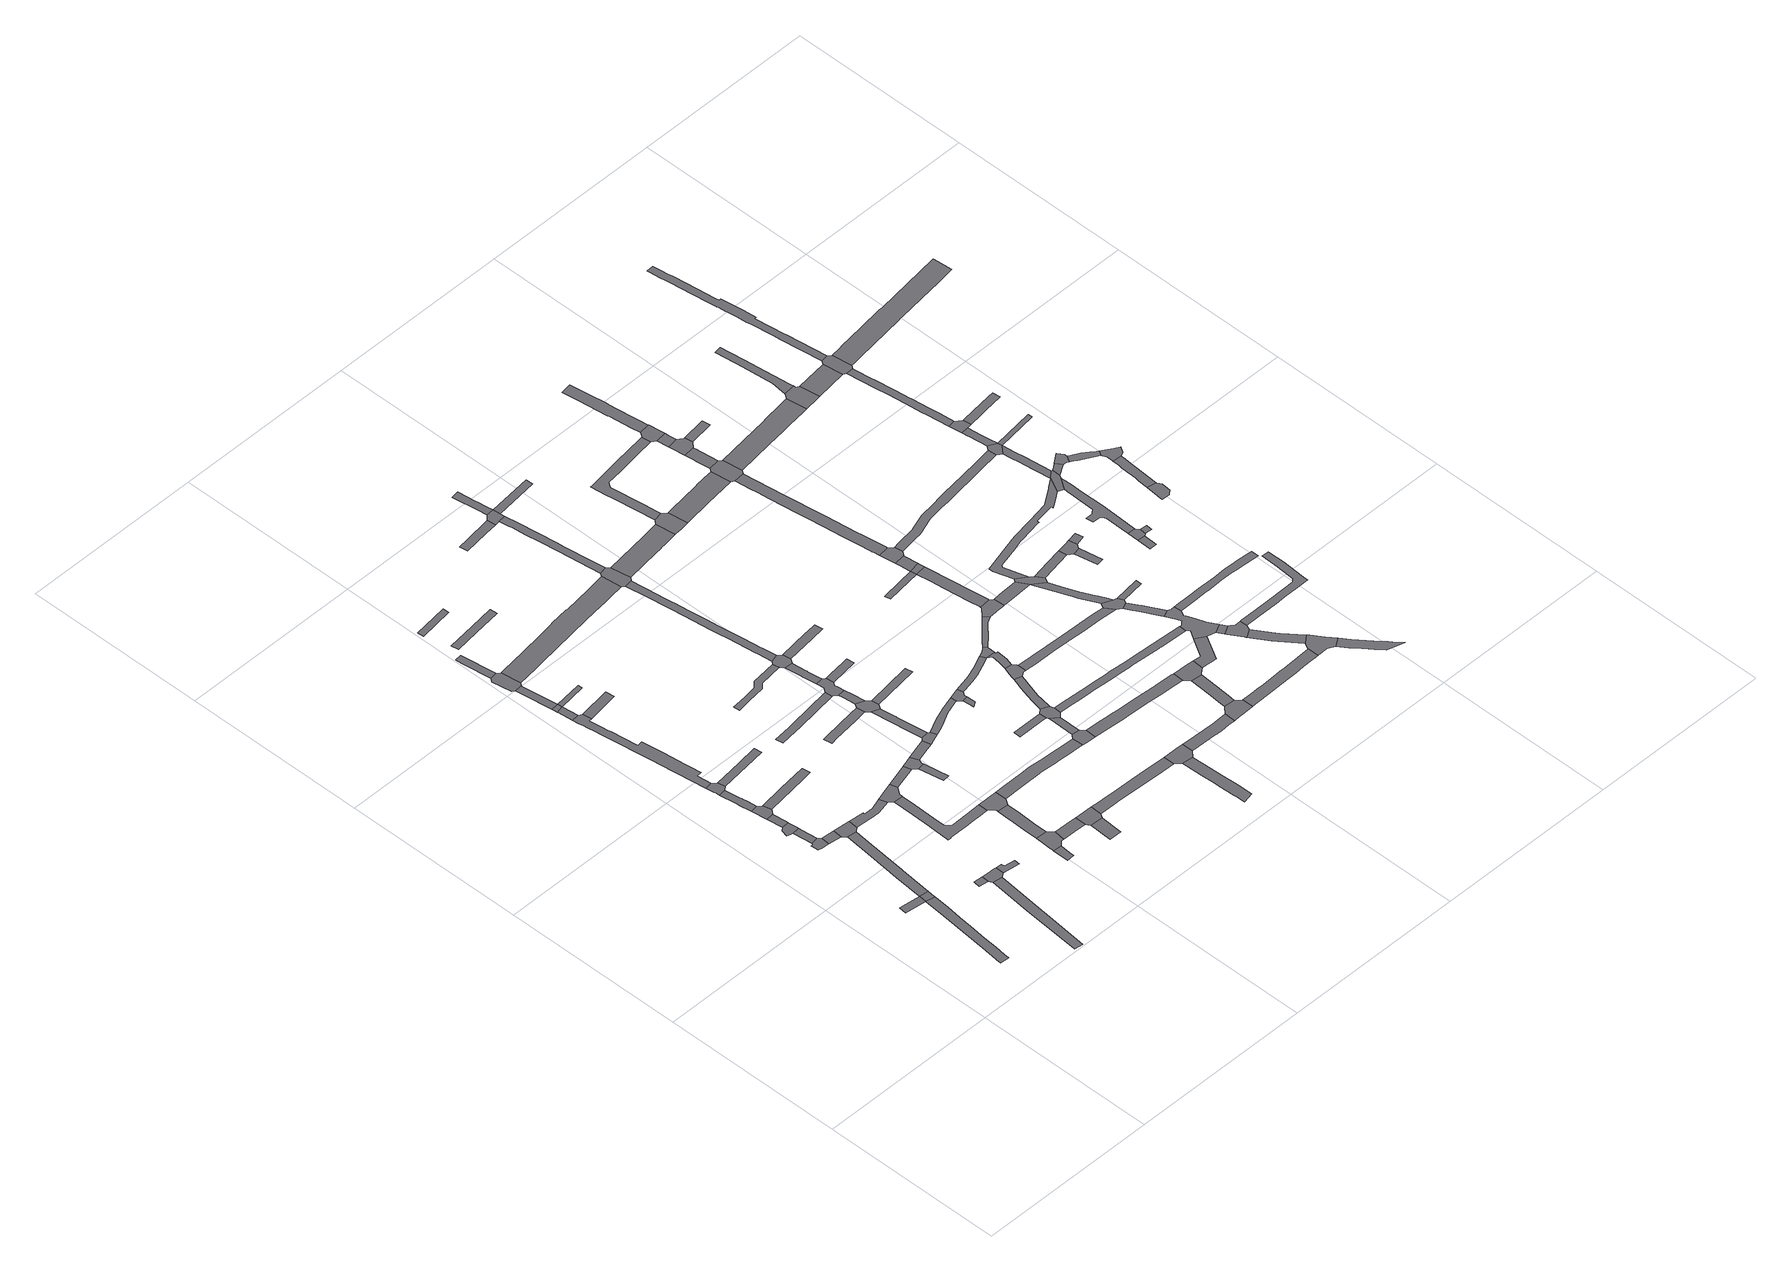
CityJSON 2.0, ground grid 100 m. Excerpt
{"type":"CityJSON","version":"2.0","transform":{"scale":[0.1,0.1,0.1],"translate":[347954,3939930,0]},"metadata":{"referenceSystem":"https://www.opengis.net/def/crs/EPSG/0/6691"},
"CityObjects":{
"road1":{"type":"Road","attributes":{"RoadStructureAttribute.sectionType":"1"},"geometry":[{"type":"MultiSurface","lod":"1","boundaries":[[[0,1,2,3,4,5,6,7,8,9,10,11,12,13]]]}]},
"road2":{"type":"Road","attributes":{"RoadStructureAttribute.sectionType":"1"},"geometry":[{"type":"MultiSurface","lod":"1","boundaries":[[[14,15,16,17,8]]]}]},
"road3":{"type":"Road","geometry":[{"type":"MultiSurface","lod":"1","boundaries":[[[8,7,18,19,14]]]}]},
"road4":{"type":"Road","geometry":[{"type":"MultiSurface","lod":"1","boundaries":[[[20,21,22,23,24,25,26,27]]]}]},
"road5":{"type":"Road","attributes":{"RoadStructureAttribute.sectionType":"1"},"geometry":[{"type":"MultiSurface","lod":"1","boundaries":[[[25,24,28,29,30]]]}]},
"road6":{"type":"Road","geometry":[{"type":"MultiSurface","lod":"1","boundaries":[[[29,31,32,33,34,35,36,30]]]}]},
"road7":{"type":"Road","attributes":{"RoadStructureAttribute.sectionType":"1"},"geometry":[{"type":"MultiSurface","lod":"1","boundaries":[[[19,37,38,39,40,41,42,43,14]]]}]},
"road8":{"type":"Road","attributes":{"RoadStructureAttribute.sectionType":"1"},"geometry":[{"type":"MultiSurface","lod":"1","boundaries":[[[44,45,46,33,32]]]}]},
"road9":{"type":"Road","attributes":{"RoadStructureAttribute.sectionType":"1"},"geometry":[{"type":"MultiSurface","lod":"1","boundaries":[[[47,48,49,50,51,52]]]}]},
"road10":{"type":"Road","attributes":{"RoadStructureAttribute.sectionType":"1"},"geometry":[{"type":"MultiSurface","lod":"1","boundaries":[[[53,23,22,54]]]}]},
"road11":{"type":"Road","geometry":[{"type":"MultiSurface","lod":"1","boundaries":[[[45,55,56,57,58,46]]]}]},
"road12":{"type":"Road","attributes":{"RoadStructureAttribute.sectionType":"1"},"geometry":[{"type":"MultiSurface","lod":"1","boundaries":[[[59,60,61,62,58,57,63,64,65,66,67,68,69]]]}]},
"road13":{"type":"Road","geometry":[{"type":"MultiSurface","lod":"1","boundaries":[[[68,70,71,72,73,74,75,69]]]}]},
"road14":{"type":"Road","attributes":{"RoadStructureAttribute.sectionType":"1"},"geometry":[{"type":"MultiSurface","lod":"1","boundaries":[[[76,77,78,79,80]]]}]},
"road15":{"type":"Road","geometry":[{"type":"MultiSurface","lod":"1","boundaries":[[[41,40,81,82,83,53,54]]]}]},
"road16":{"type":"Road","attributes":{"RoadStructureAttribute.sectionType":"1"},"geometry":[{"type":"MultiSurface","lod":"1","boundaries":[[[84,85,86,87,88,89,90,91,92,93,94,95,96,97,98,99,100,73,72,101,102,103,104,105,106,107,108,109,110,111,112,113,114,115,116,117,118]]]}]},
"road17":{"type":"Road","geometry":[{"type":"MultiSurface","lod":"1","boundaries":[[[79,49,48,119,120,121,122,123,124,125,80]]]}]},
"road18":{"type":"Road","geometry":[{"type":"MultiSurface","lod":"1","boundaries":[[[126,127,118,117,128]]]}]},
"road19":{"type":"Road","geometry":[{"type":"MultiSurface","lod":"1","boundaries":[[[129,130,126,128]]]}]},
"road20":{"type":"Road","attributes":{"RoadStructureAttribute.sectionType":"1"},"geometry":[{"type":"MultiSurface","lod":"1","boundaries":[[[55,131,132,133,134,56]]]}]},
"road21":{"type":"Road","attributes":{"RoadStructureAttribute.sectionType":"1"},"geometry":[{"type":"MultiSurface","lod":"1","boundaries":[[[135,136,137,138,139,140,130,129]]]}]},
"road22":{"type":"Road","attributes":{"RoadStructureAttribute.sectionType":"1"},"geometry":[{"type":"MultiSurface","lod":"1","boundaries":[[[141,142,143,144,123,122]]]}]},
"road23":{"type":"Road","attributes":{"RoadStructureAttribute.sectionType":"1"},"geometry":[{"type":"MultiSurface","lod":"1","boundaries":[[[145,146,147,71,70]]]}]},
"road24":{"type":"Road","attributes":{"RoadStructureAttribute.sectionType":"1"},"geometry":[{"type":"MultiSurface","lod":"1","boundaries":[[[81,148,149,150,151,152,153,154,155,156,157,158,82]]]}]},
"road25":{"type":"Road","geometry":[{"type":"MultiSurface","lod":"1","boundaries":[[[159,138,137,160,161,162,163,164]]]}]},
"road26":{"type":"Road","attributes":{"RoadStructureAttribute.sectionType":"1"},"geometry":[{"type":"MultiSurface","lod":"1","boundaries":[[[165,166,167,163,162,168]]]}]},
"road27":{"type":"Road","attributes":{"RoadStructureAttribute.sectionType":"1"},"geometry":[{"type":"MultiSurface","lod":"1","boundaries":[[[169,170,129,128]]]}]},
"road28":{"type":"Road","attributes":{"RoadStructureAttribute.sectionType":"1"},"geometry":[{"type":"MultiSurface","lod":"1","boundaries":[[[171,172,116,115]]]}]},
"road29":{"type":"Road","geometry":[{"type":"MultiSurface","lod":"1","boundaries":[[[173,174,175,176,177,178,152,151,179]]]}]},
"road30":{"type":"Road","attributes":{"RoadStructureAttribute.sectionType":"1"},"geometry":[{"type":"MultiSurface","lod":"1","boundaries":[[[180,181,182,183,184,185]]]}]},
"road31":{"type":"Road","attributes":{"RoadStructureAttribute.sectionType":"1"},"geometry":[{"type":"MultiSurface","lod":"1","boundaries":[[[186,187,188,189,190,191,192,193,194,195,196,197,198,199,200,201,202,203,173,179]]]}]},
"road32":{"type":"Road","attributes":{"RoadStructureAttribute.sectionType":"1"},"geometry":[{"type":"MultiSurface","lod":"1","boundaries":[[[204,205,206,207]]]}]},
"road33":{"type":"Road","geometry":[{"type":"MultiSurface","lod":"1","boundaries":[[[208,209,210,211,212,213,214,215,180,185]]]}]},
"road34":{"type":"Road","attributes":{"RoadStructureAttribute.sectionType":"1"},"geometry":[{"type":"MultiSurface","lod":"1","boundaries":[[[216,217,218,219,220,221]]]}]},
"road35":{"type":"Road","attributes":{"RoadStructureAttribute.sectionType":"1"},"geometry":[{"type":"MultiSurface","lod":"1","boundaries":[[[222,223,224,212,211,225,226,227,228]]]}]},
"road36":{"type":"Road","attributes":{"RoadStructureAttribute.sectionType":"1"},"geometry":[{"type":"MultiSurface","lod":"1","boundaries":[[[229,176,175,230]]]}]},
"road37":{"type":"Road","geometry":[{"type":"MultiSurface","lod":"1","boundaries":[[[227,231,232,233,196,195,234,228]]]}]},
"road38":{"type":"Road","attributes":{"RoadStructureAttribute.sectionType":"1"},"geometry":[{"type":"MultiSurface","lod":"1","boundaries":[[[235,236,237,238,210,209]]]}]},
"road39":{"type":"Road","attributes":{"RoadStructureAttribute.sectionType":"1"},"geometry":[{"type":"MultiSurface","lod":"1","boundaries":[[[239,240,241,242]]]}]},
"road40":{"type":"Road","geometry":[{"type":"MultiSurface","lod":"1","boundaries":[[[239,242,243,244,245,229,230]]]}]},
"road41":{"type":"Road","attributes":{"RoadStructureAttribute.sectionType":"1"},"geometry":[{"type":"MultiSurface","lod":"1","boundaries":[[[246,247,248,249]]]}]},
"road42":{"type":"Road","attributes":{"RoadStructureAttribute.sectionType":"1"},"geometry":[{"type":"MultiSurface","lod":"1","boundaries":[[[250,251,252,253,254,255,256,257]]]}]},
"road43":{"type":"Road","attributes":{"RoadStructureAttribute.sectionType":"1"},"geometry":[{"type":"MultiSurface","lod":"1","boundaries":[[[258,259,260,261,262,263,264,265,266,267,268,161,160,269,270,271,272,273,274,275,276,277,278,279,280,281,282]]]}]},
"road44":{"type":"Road","geometry":[{"type":"MultiSurface","lod":"1","boundaries":[[[237,236,246,249,283,284]]]}]},
"road45":{"type":"Road","attributes":{"RoadStructureAttribute.sectionType":"1"},"geometry":[{"type":"MultiSurface","lod":"1","boundaries":[[[285,286,287,288,289,290,291,292]]]}]},
"road46":{"type":"Road","attributes":{"RoadStructureAttribute.sectionType":"1"},"geometry":[{"type":"MultiSurface","lod":"1","boundaries":[[[293,294,245,244,295,296]]]}]},
"road47":{"type":"Road","attributes":{"RoadStructureAttribute.sectionType":"1"},"geometry":[{"type":"MultiSurface","lod":"1","boundaries":[[[297,298,299,300,301,302,303,304,305,306,307,308]]]}]},
"road48":{"type":"Road","geometry":[{"type":"MultiSurface","lod":"1","boundaries":[[[309,310,311,312,313,293,296]]]}]},
"road49":{"type":"Road","attributes":{"RoadStructureAttribute.sectionType":"1"},"geometry":[{"type":"MultiSurface","lod":"1","boundaries":[[[312,314,315,316,317,318,319,320,321,322,313]]]}]},
"road50":{"type":"Road","attributes":{"RoadStructureAttribute.sectionType":"1"},"geometry":[{"type":"MultiSurface","lod":"1","boundaries":[[[323,324,325,326,327,328,329,330,331,332,333,334,335,336,337,338,232,231]]]}]},
"road51":{"type":"Road","geometry":[{"type":"MultiSurface","lod":"1","boundaries":[[[339,340,341,292,291,318,317,342]]]}]},
"road52":{"type":"Road","attributes":{"RoadStructureAttribute.sectionType":"1"},"geometry":[{"type":"MultiSurface","lod":"1","boundaries":[[[343,344,345,346,341,340]]]}]},
"road53":{"type":"Road","geometry":[{"type":"MultiSurface","lod":"1","boundaries":[[[347,348,349,350,351,352,353,354,257,256,355,345,344]]]}]},
"road54":{"type":"Road","attributes":{"RoadStructureAttribute.sectionType":"1"},"geometry":[{"type":"MultiSurface","lod":"1","boundaries":[[[356,357,358,359,360,361,353,352,362,363,364,365,366,367]]]}]},
"road55":{"type":"Road","geometry":[{"type":"MultiSurface","lod":"1","boundaries":[[[368,297,308,356,367,369,370,371]]]}]},
"road56":{"type":"Road","attributes":{"RoadStructureAttribute.sectionType":"1"},"geometry":[{"type":"MultiSurface","lod":"1","boundaries":[[[283,372,373,374,375,376,377,378,379,380,381,382,383,384,284]]]}]},
"road57":{"type":"Road","attributes":{"RoadStructureAttribute.sectionType":"1"},"geometry":[{"type":"MultiSurface","lod":"1","boundaries":[[[385,386,387,311,310,388,389,390,391]]]}]},
"road58":{"type":"Road","attributes":{"RoadStructureAttribute.sectionType":"1"},"geometry":[{"type":"MultiSurface","lod":"1","boundaries":[[[392,393,394,395,396,397,398,399,400,401,402,403,404,405,406,407,408,409,410,411,412,413,414,415,416,417,418,419,420,421,368,371]]]}]},
"road59":{"type":"Road","attributes":{"RoadStructureAttribute.sectionType":"1"},"geometry":[{"type":"MultiSurface","lod":"1","boundaries":[[[349,422,423,424,425,426,350]]]}]},
"road60":{"type":"Road","attributes":{"RoadStructureAttribute.sectionType":"1"},"geometry":[{"type":"MultiSurface","lod":"1","boundaries":[[[342,427,428,339]]]}]},
"road61":{"type":"Road","attributes":{"RoadStructureAttribute.sectionType":"1"},"geometry":[{"type":"MultiSurface","lod":"1","boundaries":[[[429,430,431,432,433,434]]]}]},
"road62":{"type":"Road","geometry":[{"type":"MultiSurface","lod":"1","boundaries":[[[258,282,408,407,435,436,437,438]]]}]},
"road63":{"type":"Road","attributes":{"RoadStructureAttribute.sectionType":"1"},"geometry":[{"type":"MultiSurface","lod":"1","boundaries":[[[439,440,441,442,443,444]]]}]},
"road64":{"type":"Road","attributes":{"RoadStructureAttribute.sectionType":"1"},"geometry":[{"type":"MultiSurface","lod":"1","boundaries":[[[445,446,447,448,449]]]}]},
"road65":{"type":"Road","attributes":{"RoadStructureAttribute.sectionType":"1"},"geometry":[{"type":"MultiSurface","lod":"1","boundaries":[[[369,450,451,452,453,454,455,370]]]}]},
"road66":{"type":"Road","geometry":[{"type":"MultiSurface","lod":"1","boundaries":[[[445,449,456,457,458,385,391]]]}]},
"road67":{"type":"Road","geometry":[{"type":"MultiSurface","lod":"1","boundaries":[[[331,330,459,460,461,462,463,464]]]}]},
"road68":{"type":"Road","attributes":{"RoadStructureAttribute.sectionType":"1"},"geometry":[{"type":"MultiSurface","lod":"1","boundaries":[[[437,465,466,467,468,469,470,471,472,473,474,475,476,477,438]]]}]},
"road69":{"type":"Road","attributes":{"RoadStructureAttribute.sectionType":"1"},"geometry":[{"type":"MultiSurface","lod":"1","boundaries":[[[463,478,479,464]]]}]},
"road70":{"type":"Road","attributes":{"RoadStructureAttribute.sectionType":"1"},"geometry":[{"type":"MultiSurface","lod":"1","boundaries":[[[480,481,482,483,484,485,486,487,488,489,490,491,492]]]}]},
"road71":{"type":"Road","geometry":[{"type":"MultiSurface","lod":"1","boundaries":[[[433,472,471,493,494,495,434]]]}]},
"road72":{"type":"Road","geometry":[{"type":"MultiSurface","lod":"1","boundaries":[[[496,479,478,497,498,499,500,501,439,444]]]}]},
"road73":{"type":"Road","attributes":{"RoadStructureAttribute.sectionType":"1"},"geometry":[{"type":"MultiSurface","lod":"1","boundaries":[[[502,503,504,505,506,495,494,507,508,509,510]]]}]},
"road74":{"type":"Road","geometry":[{"type":"MultiSurface","lod":"1","boundaries":[[[511,512,513,378,377,480,492]]]}]},
"road75":{"type":"Road","attributes":{"RoadStructureAttribute.sectionType":"1"},"geometry":[{"type":"MultiSurface","lod":"1","boundaries":[[[514,515,516,517,518,458,457,519,520,521,522,523,524]]]}]},
"road76":{"type":"Road","attributes":{"RoadStructureAttribute.sectionType":"1"},"geometry":[{"type":"MultiSurface","lod":"1","boundaries":[[[525,526,527,528,529,530,501,500,531,532,533]]]}]},
"road77":{"type":"Road","attributes":{"RoadStructureAttribute.sectionType":"1"},"geometry":[{"type":"MultiSurface","lod":"1","boundaries":[[[534,535,536,436,435,537,538,539,540,541]]]}]},
"road78":{"type":"Road","attributes":{"RoadStructureAttribute.sectionType":"1"},"geometry":[{"type":"MultiSurface","lod":"1","boundaries":[[[493,542,543,544,494]]]}]},
"road79":{"type":"Road","geometry":[{"type":"MultiSurface","lod":"1","boundaries":[[[545,546,547,548,549,550,551,552,525,533]]]}]},
"road80":{"type":"Road","attributes":{"RoadStructureAttribute.sectionType":"1"},"geometry":[{"type":"MultiSurface","lod":"1","boundaries":[[[553,554,550,549,555,556,557,558,524]]]}]},
"road81":{"type":"Road","geometry":[{"type":"MultiSurface","lod":"1","boundaries":[[[559,560,561,514,524,558,562]]]}]},
"road82":{"type":"Road","attributes":{"RoadStructureAttribute.sectionType":"1"},"geometry":[{"type":"MultiSurface","lod":"1","boundaries":[[[563,564,565,566,512,511,567,568,569,570,571,572]]]}]},
"road83":{"type":"Road","attributes":{"RoadStructureAttribute.sectionType":"1"},"geometry":[{"type":"MultiSurface","lod":"1","boundaries":[[[573,574,575,576,577,578,579,580,581,582,462,461,583,584,585,586,587,588,589,590]]]}]},
"road84":{"type":"Road","geometry":[{"type":"MultiSurface","lod":"1","boundaries":[[[591,592,593,594,595,596,534,541]]]}]},
"road85":{"type":"Road","attributes":{"RoadStructureAttribute.sectionType":"1"},"geometry":[{"type":"MultiSurface","lod":"1","boundaries":[[[597,598,599,559,562,600,601,602,603]]]}]},
"road86":{"type":"Road","attributes":{"RoadStructureAttribute.sectionType":"1"},"geometry":[{"type":"MultiSurface","lod":"1","boundaries":[[[604,605,606,607,608,609,610,611,612,613,614,615,499,498,616,617,618,619,620,621,622,623,624,625,626,627,628,629,630,631,632]]]}]},
"road87":{"type":"Road","geometry":[{"type":"MultiSurface","lod":"1","boundaries":[[[633,634,635,563,572,636,637,638,639]]]}]},
"road88":{"type":"Road","attributes":{"RoadStructureAttribute.sectionType":"1"},"geometry":[{"type":"MultiSurface","lod":"1","boundaries":[[[640,641,642,643,644,645]]]}]},
"road89":{"type":"Road","attributes":{"RoadStructureAttribute.sectionType":"1"},"geometry":[{"type":"MultiSurface","lod":"1","boundaries":[[[646,647,648,635,634,649,650,651]]]}]},
"road90":{"type":"Road","attributes":{"RoadStructureAttribute.sectionType":"1"},"geometry":[{"type":"MultiSurface","lod":"1","boundaries":[[[546,652,653,654,655,656,657,658,659,660,661,662,547]]]}]},
"road91":{"type":"Road","geometry":[{"type":"MultiSurface","lod":"1","boundaries":[[[663,664,597,603,665,666,667,668,669,670,671,672]]]}]},
"road92":{"type":"Road","attributes":{"RoadStructureAttribute.sectionType":"1"},"geometry":[{"type":"MultiSurface","lod":"1","boundaries":[[[673,674,675,676,677,678,679,680,596,595,681,682,683,684,685,686,687,688,689,690,691,692,693,694]]]}]},
"road93":{"type":"Road","attributes":{"RoadStructureAttribute.sectionType":"1"},"geometry":[{"type":"MultiSurface","lod":"1","boundaries":[[[695,696,697,698,699,700,701,594,593,702,703,704,705,706,707,708]]]}]},
"road94":{"type":"Road","geometry":[{"type":"MultiSurface","lod":"1","boundaries":[[[709,710,711,712,713,590,589,646,651]]]}]},
"road95":{"type":"Road","attributes":{"RoadStructureAttribute.sectionType":"1"},"geometry":[{"type":"MultiSurface","lod":"1","boundaries":[[[714,715,716,717,718,663,672,719,720,721,722,723,724,725,726,645]]]}]},
"road96":{"type":"Road","geometry":[{"type":"MultiSurface","lod":"1","boundaries":[[[645,726,727,728,729,640]]]}]},
"road97":{"type":"Road","attributes":{"RoadStructureAttribute.sectionType":"1"},"geometry":[{"type":"MultiSurface","lod":"1","boundaries":[[[730,731,729,728,732,733]]]}]},
"road98":{"type":"Road","geometry":[{"type":"MultiSurface","lod":"1","boundaries":[[[733,732,734,735,736,737]]]}]},
"road99":{"type":"Road","attributes":{"RoadStructureAttribute.sectionType":"1"},"geometry":[{"type":"MultiSurface","lod":"1","boundaries":[[[738,739,671,670,740,741]]]}]},
"road100":{"type":"Road","attributes":{"RoadStructureAttribute.sectionType":"1"},"geometry":[{"type":"MultiSurface","lod":"1","boundaries":[[[742,743,744,745,746,747,748,749,750,751,752,753,754,755,756,757,758,759,760,761,762,763,764,737,736]]]}]},
"road101":{"type":"Road","attributes":{"RoadStructureAttribute.sectionType":"1"},"geometry":[{"type":"MultiSurface","lod":"1","boundaries":[[[765,766,767,712,711,768,769,770,771]]]}]},
"road102":{"type":"Road","attributes":{"RoadStructureAttribute.sectionType":"1"},"geometry":[{"type":"MultiSurface","lod":"1","boundaries":[[[772,773,774,775,776,777,778,633,639,779,780,781,782,783,784,785,786,787]]]}]},
"road103":{"type":"Road","geometry":[{"type":"MultiSurface","lod":"1","boundaries":[[[788,738,741,789,790,791,792]]]}]},
"road104":{"type":"Road","geometry":[{"type":"MultiSurface","lod":"1","boundaries":[[[793,794,695,708,751,750,795,796,797]]]}]},
"road105":{"type":"Road","attributes":{"RoadStructureAttribute.sectionType":"1"},"geometry":[{"type":"MultiSurface","lod":"1","boundaries":[[[798,799,800,801,802,803,804,805,806,807,808,809,810,811,812,813,814,815,789,741]]]}]},
"road106":{"type":"Road","attributes":{"RoadStructureAttribute.sectionType":"1"},"geometry":[{"type":"MultiSurface","lod":"1","boundaries":[[[816,817,818,819,794,793,820,821,822]]]}]},
"road107":{"type":"Road","geometry":[{"type":"MultiSurface","lod":"1","boundaries":[[[823,806,805,659,658,824,825,826]]]}]},
"road108":{"type":"Road","attributes":{"RoadStructureAttribute.sectionType":"1"},"geometry":[{"type":"MultiSurface","lod":"1","boundaries":[[[827,828,829,830,831,832,833]]]}]},
"road109":{"type":"Road","geometry":[{"type":"MultiSurface","lod":"1","boundaries":[[[834,835,831,830,836,837,816,822,838]]]}]},
"road110":{"type":"Road","geometry":[{"type":"MultiSurface","lod":"1","boundaries":[[[693,827,833,839,840,841,842,843,694]]]}]},
"road111":{"type":"Road","attributes":{"RoadStructureAttribute.sectionType":"1"},"geometry":[{"type":"MultiSurface","lod":"1","boundaries":[[[844,845,825,824,846,847,848,849,850]]]}]},
"road112":{"type":"Road","geometry":[{"type":"MultiSurface","lod":"1","boundaries":[[[849,851,852,853,854,632,631,855,856,765,771,857,858,859,860,861,862,863,864,865,866,867,850]]]}]},
"road113":{"type":"Road","attributes":{"RoadStructureAttribute.sectionType":"1"},"geometry":[{"type":"MultiSurface","lod":"1","boundaries":[[[868,869,870,871,872,873,874,875,876,877,878,879,880,881,882,883,884,842,841]]]}]},
"road114":{"type":"Road","attributes":{"RoadStructureAttribute.sectionType":"1"},"geometry":[{"type":"MultiSurface","lod":"1","boundaries":[[[885,858,857,886]]]}]},
"road115":{"type":"Road","attributes":{"RoadStructureAttribute.sectionType":"1"},"geometry":[{"type":"MultiSurface","lod":"1","boundaries":[[[887,888,889,791,790]]]}]},
"road116":{"type":"Road","geometry":[{"type":"MultiSurface","lod":"1","boundaries":[[[890,891,892,893,894,895,896,897,898,885,886]]]}]},
"road117":{"type":"Road","attributes":{"RoadStructureAttribute.sectionType":"1"},"geometry":[{"type":"MultiSurface","lod":"1","boundaries":[[[899,900,823,826]]]}]},
"road118":{"type":"Road","attributes":{"RoadStructureAttribute.sectionType":"1"},"geometry":[{"type":"MultiSurface","lod":"1","boundaries":[[[901,902,834,838]]]}]},
"road119":{"type":"Road","attributes":{"RoadStructureAttribute.sectionType":"1"},"geometry":[{"type":"MultiSurface","lod":"1","boundaries":[[[903,904,905,906,907,908,894,893]]]}]},
"road120":{"type":"Road","geometry":[{"type":"MultiSurface","lod":"1","boundaries":[[[909,910,911,912,913,914,906,905,772,787]]]}]},
"road121":{"type":"Road","attributes":{"RoadStructureAttribute.sectionType":"1"},"geometry":[{"type":"MultiSurface","lod":"1","boundaries":[[[915,916,917,918]]]}]},
"road122":{"type":"Road","geometry":[{"type":"MultiSurface","lod":"1","boundaries":[[[919,888,887,918,917,920,921,922]]]}]},
"road123":{"type":"Road","attributes":{"RoadStructureAttribute.sectionType":"1"},"geometry":[{"type":"MultiSurface","lod":"1","boundaries":[[[923,924,925,926,927,928,929,930,931,932,933,934,935,788,792,936,937,938,939,940,941,942,943,944,945,946,947,948,949,950,951]]]}]},
"road124":{"type":"Road","attributes":{"RoadStructureAttribute.sectionType":"1"},"geometry":[{"type":"MultiSurface","lod":"1","boundaries":[[[952,953,954,955,956,957,958,959,960,961,735,734,962,963,964,965,966,967,968,969,970,971]]]}]},
"road125":{"type":"Road","attributes":{"RoadStructureAttribute.sectionType":"1"},"geometry":[{"type":"MultiSurface","lod":"1","boundaries":[[[796,972,973,974,975,976,977,978,979,980,981,982,983,984,985,797]]]}]},
"road126":{"type":"Road","attributes":{"RoadStructureAttribute.sectionType":"1"},"geometry":[{"type":"MultiSurface","lod":"1","boundaries":[[[921,986,987,922]]]}]},
"road127":{"type":"Road","attributes":{"RoadStructureAttribute.sectionType":"1"},"geometry":[{"type":"MultiSurface","lod":"1","boundaries":[[[911,988,989,990,991,992,993,994,995,996,997,912]]]}]},
"road128":{"type":"Road","attributes":{"RoadStructureAttribute.sectionType":"1"},"geometry":[{"type":"MultiSurface","lod":"1","boundaries":[[[998,999,1000,1001,1002,1003,1004,1005,1006,1007,1008,866,865,1009,1010,1011,1012,1013,1014,1015,1016,1017,1018]]]}]},
"road129":{"type":"Road","attributes":{"RoadStructureAttribute.sectionType":"1"},"geometry":[{"type":"MultiSurface","lod":"1","boundaries":[[[1019,1020,1021,1022,1023,1024,1025,1026,1027,1028,1029,1030,1031,1032,1033,1034,1035,1036,1037,896,895]]]}]},
"road130":{"type":"Road","attributes":{"RoadStructureAttribute.sectionType":"1"},"geometry":[{"type":"MultiSurface","lod":"1","boundaries":[[[1038,1039,1040,1041]]]}]},
"road131":{"type":"Road","geometry":[{"type":"MultiSurface","lod":"1","boundaries":[[[1042,1043,1044,1045,1041,1040,1046,1047]]]}]},
"road132":{"type":"Road","attributes":{"RoadStructureAttribute.sectionType":"1"},"geometry":[{"type":"MultiSurface","lod":"1","boundaries":[[[1048,1049,1042,1047]]]}]},
"road133":{"type":"Road","geometry":[{"type":"MultiSurface","lod":"1","boundaries":[[[1044,1050,1051,1052,1053,1054,1055,1056,1057,1058,1059,1060,1061,1062,1063,1064,1065,1066,1067,1068,1045]]]}]},
"road134":{"type":"Road","geometry":[{"type":"MultiSurface","lod":"1","boundaries":[[[977,976,1069,1070,1071,1072,1073,1074]]]}]},
"road135":{"type":"Road","geometry":[{"type":"MultiSurface","lod":"1","boundaries":[[[1056,1055,1075,1076,1077,923,951]]]}]},
"road136":{"type":"Road","attributes":{"RoadStructureAttribute.sectionType":"1"},"geometry":[{"type":"MultiSurface","lod":"1","boundaries":[[[1073,1078,1079,1080,1081,1082,1083,1084,1085,1086,1074]]]}]},
"road137":{"type":"Road","attributes":{"RoadStructureAttribute.sectionType":"1"},"geometry":[{"type":"MultiSurface","lod":"1","boundaries":[[[1087,1088,1089,923,1077,1090,1091,1092,1093,1094,1095]]]}]},
"road138":{"type":"Road","geometry":[{"type":"MultiSurface","lod":"1","boundaries":[[[1096,952,971,1095,1094,1097]]]}]},
"road139":{"type":"Road","attributes":{"RoadStructureAttribute.sectionType":"1"},"geometry":[{"type":"MultiSurface","lod":"1","boundaries":[[[1098,1099,1100,1076,1075]]]}]},
"road140":{"type":"Road","attributes":{"RoadStructureAttribute.sectionType":"1"},"geometry":[{"type":"MultiSurface","lod":"1","boundaries":[[[1101,1102,1103,1104,1105,1106,1107,1108,1109,1110,1096,1097]]]}]},
"road141":{"type":"Road","attributes":{"RoadStructureAttribute.sectionType":"1"},"geometry":[{"type":"MultiSurface","lod":"1","boundaries":[[[1071,1070,1111,1112]]]}]},
"road142":{"type":"Road","geometry":[{"type":"MultiSurface","lod":"1","boundaries":[[[1106,1105,1113,1114,1115,1116]]]}]},
"road143":{"type":"Road","geometry":[{"type":"MultiSurface","lod":"1","boundaries":[[[1117,1118,1119,1099,1098,1120,1121]]]}]},
"road144":{"type":"Road","attributes":{"RoadStructureAttribute.sectionType":"1"},"geometry":[{"type":"MultiSurface","lod":"1","boundaries":[[[1115,1122,1123,1124,1125,1126,1127,1128,1129,1130,1131,1132,1133,1134,1135,1136,1137,1116]]]}]},
"road145":{"type":"Road","geometry":[{"type":"MultiSurface","lod":"1","boundaries":[[[1138,1139,1140,1141,1142,1143,1144,1145,1146]]]}]},
"road146":{"type":"Road","attributes":{"RoadStructureAttribute.sectionType":"1"},"geometry":[{"type":"MultiSurface","lod":"1","boundaries":[[[1147,1148,1149,1150,1151,1152,1153,1154,1155,1117,1121]]]}]},
"road147":{"type":"Road","attributes":{"RoadStructureAttribute.sectionType":"1"},"geometry":[{"type":"MultiSurface","lod":"1","boundaries":[[[1156,1157,1097,1094]]]}]},
"road148":{"type":"Road","attributes":{"RoadStructureAttribute.sectionType":"1"},"geometry":[{"type":"MultiSurface","lod":"1","boundaries":[[[1158,1159,1160,1161,1162,1163,1164,1165,1166,1142,1141,1167,1168,1169,1170,1171]]]}]},
"road149":{"type":"Road","geometry":[{"type":"MultiSurface","lod":"1","boundaries":[[[1172,1173,1112,1111,1132,1131,1174,1175,1176]]]}]},
"road150":{"type":"Road","attributes":{"RoadStructureAttribute.sectionType":"1"},"geometry":[{"type":"MultiSurface","lod":"1","boundaries":[[[1177,1178,1179,1180,1181,1182,1183,1114,1113]]]}]},
"road151":{"type":"Road","geometry":[{"type":"MultiSurface","lod":"1","boundaries":[[[1184,1185,1151,1150,1186,1187,1158,1171,1188]]]}]},
"road152":{"type":"Road","attributes":{"RoadStructureAttribute.sectionType":"1"},"geometry":[{"type":"MultiSurface","lod":"1","boundaries":[[[1189,1190,1191,1192,1193,1194,1195,1196,1197,1198,1199,1200,1201,1202,1203,1204,1205,1206,1207,1208,1209,1210,1211,1212,1213,1214,1215,1216,1217,1218,1219,1220,1221,1222,1223,1172,1176]]]}]},
"road153":{"type":"Road","attributes":{"RoadStructureAttribute.sectionType":"1"},"geometry":[{"type":"MultiSurface","lod":"1","boundaries":[[[1174,1224,1225,1226,1227,1228,1229,1230,1231,1232,1233,1234,1235,1236,1237,1238,1239,1175]]]}]}
},
"vertices":[
[355,195,0],[357,220,0],[364,281,0],[372,360,0],[382,456,0],[390,531,0],[399,617,0],[407,702,0],[358,715,0],[346,589,0],[318,319,0],[306,203,0],[305,193,0],[354,189,0],
[362,757,0],[266,767,0],[245,770,0],[240,728,0],
[408,709,0],[412,752,0],
[259,1296,0],[285,1290,0],[321,1287,0],[326,1337,0],[311,1351,0],[272,1344,0],[266,1337,0],[258,1336,0],
[302,1441,0],[300,1457,0],[260,1452,0],
[299,1464,0],[294,1515,0],[254,1511,0],[238,1499,0],[227,1461,0],[248,1455,0],
[430,928,0],[431,937,0],[452,1146,0],[463,1253,0],[413,1257,0],[396,1093,0],[378,918,0],
[292,1527,0],[283,1603,0],[242,1598,0],
[650,9,0],[710,572,0],[657,578,0],[648,494,0],[633,344,0],[603,14,0],
[398,1331,0],[393,1280,0],
[303,1628,0],[290,1674,0],[272,1692,0],[231,1686,0],
[218,1777,0],[220,1766,0],[220,1763,0],[221,1755,0],[265,1742,0],[261,1773,0],[261,1774,0],[260,1777,0],[258,1781,0],[246,1868,0],[207,1863,0],
[264,1884,0],[259,1925,0],[236,1943,0],[197,1937,0],[204,1893,0],[205,1884,0],
[600,644,0],[598,631,0],[595,608,0],[646,598,0],[650,639,0],
[486,1272,0],[491,1323,0],[460,1325,0],
[100,2642,0],[105,2615,0],[107,2601,0],[115,2548,0],[117,2529,0],[119,2514,0],[120,2507,0],[139,2375,0],[140,2365,0],[142,2348,0],[153,2271,0],[167,2163,0],[170,2137,0],[178,2076,0],[183,2042,0],[183,2041,0],[185,2023,0],[226,2022,0],[255,2026,0],[254,2032,0],[249,2075,0],[242,2124,0],[239,2151,0],[228,2234,0],[211,2357,0],[191,2354,0],[182,2353,0],[163,2503,0],[159,2519,0],[155,2550,0],[144,2622,0],[162,2624,0],[155,2672,0],[136,2683,0],[96,2678,0],
[710,573,0],[722,581,0],[726,584,0],[733,588,0],[735,634,0],[727,635,0],[682,636,0],
[86,2764,0],[86,2761,0],[125,2774,0],
[122,2798,0],[82,2793,0],
[545,1661,0],[596,1668,0],[591,1714,0],[434,1693,0],
[113,2865,0],[96,2992,0],[95,3000,0],[55,2996,0],[56,2986,0],[60,2958,0],
[826,576,0],[826,606,0],[770,613,0],[768,633,0],
[538,1917,0],[533,1958,0],[418,1944,0],
[572,1264,0],[576,1264,0],[623,1263,0],[700,1282,0],[687,1324,0],[622,1304,0],[618,1304,0],[607,1304,0],[584,1305,0],[575,1305,0],[575,1315,0],
[38,3006,0],[107,3016,0],[92,3125,0],[75,3138,0],[35,3133,0],[22,3116,0],
[9,3331,0],[14,3296,0],[15,3286,0],[48,3336,0],
[278,2793,0],[274,2816,0],
[337,2650,0],[330,2697,0],
[775,1261,0],[776,1282,0],[802,1315,0],[790,1355,0],[735,1339,0],[724,1336,0],[723,1263,0],
[996,522,0],[994,470,0],[993,432,0],[1035,435,0],[1036,452,0],[1042,520,0],
[722,1141,0],[719,1037,0],[716,916,0],[730,916,0],[736,916,0],[753,917,0],[835,918,0],[881,919,0],[919,919,0],[974,920,0],[973,971,0],[913,970,0],[895,970,0],[796,968,0],[769,997,0],[770,1055,0],[770,1063,0],[773,1181,0],
[211,3566,0],[208,3600,0],[16,3576,0],[20,3541,0],
[1064,541,0],[1080,541,0],[1087,601,0],[1058,631,0],[998,633,0],[996,572,0],[996,545,0],[996,534,0],
[203,3385,0],[358,3404,0],[353,3444,0],[217,3427,0],[63,3408,0],[68,3368,0],
[1003,818,0],[1002,779,0],[999,688,0],[1060,711,0],[1063,812,0],[1065,878,0],[1005,880,0],
[917,1392,0],[929,1351,0],
[1087,912,0],[1086,973,0],[1035,972,0],[1006,892,0],
[1147,539,0],[1216,537,0],[1218,598,0],[1193,598,0],
[954,1329,0],[978,1195,0],[1016,1201,0],[991,1336,0],
[989,1348,0],[998,1368,0],[980,1411,0],
[1231,514,0],[1224,389,0],[1294,388,0],[1300,512,0],
[768,1943,0],[742,1939,0],[643,1928,0],[649,1889,0],[742,1900,0],[780,1905,0],[1021,1937,0],[1016,1977,0],
[857,3227,0],[757,3212,0],[594,3192,0],[590,3192,0],[485,3180,0],[475,3178,0],[382,3164,0],[356,3160,0],[297,3152,0],[256,3147,0],[117,3128,0],[155,3022,0],[228,3032,0],[294,3041,0],[359,3049,0],[368,3051,0],[380,3052,0],[494,3068,0],[500,3069,0],[602,3082,0],[665,3091,0],[672,3092,0],[756,3101,0],[792,3107,0],[870,3118,0],
[1314,534,0],[1316,595,0],
[1003,1800,0],[820,1776,0],[795,1773,0],[801,1728,0],[834,1733,0],[980,1752,0],[1049,1761,0],[1044,1805,0],
[1094,1444,0],[1032,1426,0],[1071,1390,0],[1107,1400,0],
[984,2276,0],[846,2258,0],[815,2229,0],[746,2221,0],[683,2213,0],[662,2211,0],[666,2177,0],[693,2181,0],[745,2189,0],[836,2199,0],[863,2224,0],[988,2240,0],
[1129,1407,0],[1172,1423,0],[1160,1456,0],[1149,1462,0],[1109,1457,0],
[1125,1634,0],[1125,1640,0],[1124,1646,0],[1114,1725,0],[1071,1740,0],[1085,1632,0],[1087,1620,0],[1097,1546,0],[1107,1473,0],
[1209,914,0],[1311,915,0],[1318,915,0],[1416,909,0],[1425,909,0],[1500,904,0],[1522,903,0],[1579,900,0],[1576,960,0],[1483,966,0],[1450,968,0],[1374,972,0],[1314,976,0],[1305,976,0],[1268,975,0],[1143,974,0],
[1125,1788,0],[1103,1810,0],[1059,1829,0],[1130,1749,0],
[1093,1885,0],[1087,1926,0],[1047,1921,0],[1050,1897,0],
[1082,1963,0],[1080,1980,0],[1091,1996,0],[1086,2038,0],[1083,2038,0],[1070,2048,0],[1030,2043,0],[1036,2001,0],[1025,1938,0],
[1006,2219,0],[1018,2130,0],[1020,2117,0],[1021,2109,0],[1023,2094,0],[1027,2066,0],[1068,2066,0],[1060,2121,0],[1059,2130,0],[1059,2133,0],[1058,2141,0],[1048,2215,0],
[997,2290,0],[1064,2240,0],[1060,2284,0],[1037,2301,0],
[1401,532,0],[1427,531,0],[1548,527,0],[1549,527,0],[1671,523,0],[1777,520,0],[1778,579,0],[1757,579,0],[1622,584,0],[1571,586,0],[1477,590,0],[1388,593,0],[1342,594,0],
[1384,1543,0],[1309,1520,0],[1238,1494,0],[1209,1436,0],[1227,1445,0],[1306,1485,0],[1389,1511,0],
[1025,2385,0],[1025,2387,0],[1011,2487,0],[995,2603,0],[995,2604,0],[991,2631,0],[989,2651,0],[983,2699,0],[983,2705,0],[972,2787,0],[960,2872,0],[959,2884,0],[950,2947,0],[950,2948,0],[937,3047,0],[928,3111,0],[888,3105,0],[904,2986,0],[909,2954,0],[914,2912,0],[922,2855,0],[932,2781,0],[950,2632,0],[952,2621,0],[955,2600,0],[966,2520,0],[968,2504,0],[971,2483,0],[985,2382,0],[986,2375,0],
[1099,1997,0],[1246,2014,0],[1240,2057,0],[1212,2053,0],[1121,2042,0],
[1388,1784,0],[1379,1824,0],
[609,3831,0],[551,3824,0],[557,3779,0],[696,3797,0],[766,3806,0],[760,3851,0],
[943,3128,0],[926,3237,0],[910,3251,0],[870,3244,0],
[1590,1180,0],[1422,1181,0],[1422,1177,0],[1422,1141,0],[1558,1141,0],[1590,1141,0],
[1409,1488,0],[1413,1452,0],[1415,1428,0],[1444,1446,0],[1441,1492,0],
[1174,2253,0],[1226,2260,0],[1307,2270,0],[1300,2315,0],[1250,2309,0],[1234,2307,0],
[1439,1511,0],[1452,1529,0],[1444,1559,0],
[1604,898,0],[1632,896,0],[1656,895,0],[1659,955,0],[1637,979,0],[1596,982,0],
[899,3330,0],[879,3483,0],[873,3529,0],[845,3739,0],[845,3741,0],[844,3745,0],[835,3814,0],[794,3809,0],[802,3755,0],[805,3740,0],[815,3662,0],[825,3583,0],[839,3480,0],
[1639,1098,0],[1598,1129,0],
[1806,492,0],[1811,376,0],[1814,309,0],[1816,274,0],[1820,180,0],[1820,170,0],[1821,115,0],[1881,129,0],[1878,219,0],[1874,313,0],[1874,316,0],[1869,416,0],[1866,486,0],
[832,3839,0],[827,3879,0],[786,3877,0],
[1598,1131,0],[1656,1115,0],[1661,1120,0],[1662,1160,0],[1655,1182,0],[1615,1201,0],
[758,4071,0],[767,4009,0],[773,3976,0],[776,3958,0],[780,3925,0],[821,3926,0],[816,3962,0],[813,3981,0],[800,4077,0],
[1894,516,0],[1896,576,0],[1871,577,0],
[1670,1634,0],[1598,1602,0],[1541,1583,0],[1498,1572,0],[1463,1563,0],[1469,1532,0],[1527,1543,0],[1573,1556,0],[1601,1569,0],[1652,1590,0],[1683,1604,0],
[1669,1418,0],[1664,1400,0],[1651,1356,0],[1636,1302,0],[1626,1261,0],[1623,1243,0],[1666,1245,0],[1670,1269,0],[1710,1406,0],
[1270,3283,0],[1192,3273,0],[1176,3270,0],[1142,3155,0],[1168,3158,0],[1185,3161,0],[1206,3163,0],[1284,3174,0],
[1074,3867,0],[1070,3906,0],[1034,3902,0],
[1732,1420,0],[1748,1420,0],[1750,1468,0],[1745,1474,0],[1730,1490,0],[1694,1496,0],[1681,1459,0],[1675,1438,0],
[1708,1590,0],[1702,1540,0],[1743,1534,0],[1747,1594,0],[1736,1594,0],[1736,1603,0],
[1721,1665,0],[1718,1663,0],[1697,1646,0],[1737,1648,0],
[2172,574,0],[2085,571,0],[1973,574,0],[1936,575,0],[2008,513,0],[2050,512,0],[2054,511,0],[2082,510,0],[2130,512,0],[2168,513,0],
[2188,924,0],[2173,925,0],[2087,930,0],[2068,931,0],[1977,936,0],[1915,940,0],[1864,943,0],[1814,946,0],[1777,948,0],[1736,951,0],[1739,890,0],[1835,884,0],[1848,884,0],[1964,877,0],[2076,870,0],[2099,868,0],[2193,863,0],[2197,923,0],
[1321,3179,0],[1323,3179,0],[1377,3186,0],[1363,3295,0],[1338,3314,0],[1289,3306,0],
[1861,1803,0],[1814,1756,0],[1751,1695,0],[1796,1701,0],[1834,1740,0],[1850,1757,0],[1886,1777,0],
[2279,1124,0],[2272,1125,0],[2200,1129,0],[2129,1133,0],[2100,1135,0],[2091,1136,0],[2037,1139,0],[2007,1141,0],[1987,1141,0],[1928,1145,0],[1830,1150,0],[1743,1156,0],[1740,1115,0],[1765,1114,0],[1828,1110,0],[1872,1108,0],[1925,1105,0],[1985,1101,0],[2004,1100,0],[2033,1099,0],[2089,1095,0],[2105,1094,0],[2124,1093,0],[2198,1089,0],[2269,1084,0],[2276,1084,0],[2285,1083,0],[2435,1074,0],[2437,1114,0],
[2291,578,0],[2263,606,0],[2203,609,0],[2202,515,0],[2226,515,0],[2272,517,0],[2293,518,0],
[1850,2241,0],[1772,2230,0],[1653,2213,0],[1658,2181,0],[1799,2200,0],[1855,2208,0],
[2220,830,0],[2212,716,0],[2206,650,0],[2266,647,0],[2272,726,0],[2280,826,0],
[1807,1417,0],[1923,1415,0],[2021,1411,0],[2030,1411,0],[2117,1408,0],[2217,1405,0],[2316,1397,0],[2283,1446,0],[2219,1452,0],[2023,1458,0],[1924,1460,0],
[1903,1850,0],[1903,1845,0],[1908,1777,0],[1953,1780,0],[1958,1780,0],[1970,1781,0],[1972,1781,0],[1984,1782,0],[1981,1842,0],[1963,1856,0],
[1516,3703,0],[1461,3695,0],[1387,3685,0],[1258,3666,0],[1242,3664,0],[1252,3579,0],[1257,3538,0],[1274,3408,0],[1337,3322,0],[1328,3388,0],[1327,3396,0],[1327,3400,0],[1313,3506,0],[1312,3509,0],[1305,3558,0],[1300,3599,0],[1318,3624,0],[1408,3637,0],[1470,3646,0],[1537,3655,0],[1639,3669,0],[1632,3719,0],
[1689,3339,0],[1676,3338,0],[1586,3326,0],[1578,3324,0],[1482,3311,0],[1462,3309,0],[1417,3303,0],[1396,3189,0],[1431,3194,0],[1435,3194,0],[1451,3196,0],[1469,3199,0],[1539,3208,0],[1703,3230,0],
[2280,828,0],[2300,844,0],[2313,856,0],[2318,916,0],[2270,919,0],
[1866,2128,0],[1876,2056,0],[1885,1990,0],[1895,1910,0],[1902,1857,0],[1962,1865,0],[1954,1920,0],[1954,1927,0],[1947,1975,0],[1937,2051,0],[1936,2055,0],[1916,2209,0],[1915,2216,0],
[1911,2243,0],[1910,2251,0],[1851,2241,0],
[1845,2285,0],[1846,2283,0],[1899,2332,0],[1840,2323,0],
[1918,2355,0],[1912,2401,0],[1888,2420,0],[1827,2411,0],
[2128,1851,0],[2022,1845,0],[2018,1784,0],[2164,1792,0],
[1887,2429,0],[1871,2546,0],[1861,2613,0],[1859,2621,0],[1854,2660,0],[1841,2763,0],[1839,2780,0],[1810,2998,0],[1780,3225,0],[1721,3218,0],[1733,3130,0],[1738,3094,0],[1746,3025,0],[1766,2875,0],[1776,2797,0],[1783,2745,0],[1784,2737,0],[1786,2722,0],[1799,2622,0],[1811,2538,0],[1821,2457,0],[1821,2453,0],[1822,2450,0],
[2422,1013,0],[2413,997,0],[2364,912,0],[2335,854,0],[2366,852,0],[2398,850,0],[2474,982,0],
[2734,592,0],[2573,587,0],[2541,586,0],[2519,585,0],[2430,582,0],[2400,581,0],[2353,580,0],[2327,519,0],[2410,521,0],[2426,522,0],[2531,525,0],[2585,527,0],[2638,529,0],[2694,531,0],[2719,532,0],[2736,532,0],
[2139,1867,0],[2225,1744,0],[2242,1772,0],[2216,1813,0],[2193,1830,0],
[1762,3364,0],[1702,3357,0],[1792,3241,0],[1793,3242,0],[1778,3351,0],
[2172,1770,0],[2185,1736,0],[2236,1607,0],[2243,1590,0],[2246,1585,0],[2252,1570,0],[2261,1552,0],[2298,1473,0],[2353,1451,0],[2343,1472,0],[2321,1519,0],[2316,1531,0],[2311,1542,0],[2288,1587,0],[2284,1598,0],[2280,1606,0],[2273,1621,0],[2249,1683,0],
[1684,3495,0],[1689,3457,0],[1690,3451,0],[1693,3428,0],[1750,3458,0],[1746,3491,0],[1743,3503,0],
[2370,1444,0],[2342,1380,0],[2378,1396,0],[2385,1414,0],
[1663,3652,0],[1670,3598,0],[1671,3593,0],[1672,3588,0],[1731,3597,0],[1726,3637,0],[1723,3659,0],
[1765,3577,0],[1761,3576,0],[1676,3559,0],[1683,3500,0],[1771,3532,0],
[1720,3681,0],[1720,3686,0],[1711,3752,0],[1651,3744,0],[1634,3719,0],
[2416,1332,0],[2406,1349,0],[2365,1340,0],[2379,1314,0],[2429,1222,0],[2434,1210,0],[2473,1228,0],
[2460,1154,0],[2470,1132,0],[2463,1127,0],[2449,1113,0],[2450,1061,0],[2440,1044,0],[2522,970,0],[2570,996,0],[2540,1050,0],[2540,1051,0],[2520,1101,0],[2504,1142,0],[2499,1153,0],[2504,1161,0],[2513,1178,0],[2512,1220,0],[2490,1219,0],
[1710,3755,0],[1705,3797,0],[1700,3836,0],[1688,3923,0],[1688,3928,0],[1682,3971,0],[1680,3989,0],[1665,4091,0],[1665,4095,0],[1654,4178,0],[1652,4190,0],[1592,4181,0],[1605,4093,0],[1613,4039,0],[1627,3926,0],[1628,3922,0],[1645,3791,0],
[2590,959,0],[2542,933,0],
[2417,1805,0],[2410,1848,0],[2318,1831,0],
[2548,923,0],[2590,855,0],[2594,847,0],[2595,846,0],[2641,875,0],[2651,899,0],[2651,940,0],[2620,939,0],[2601,952,0],
[2515,1432,0],[2514,1463,0],
[1906,3551,0],[1900,3595,0],
[2657,750,0],[2658,748,0],[2751,629,0],[2793,664,0],[2717,756,0],[2715,759,0],
[2752,533,0],[2795,534,0],[2833,516,0],[2877,547,0],[2844,594,0],[2802,653,0],
[2468,1659,0],[2508,1665,0],[2485,1791,0],[2444,1784,0],
[2460,1857,0],[2484,1798,0],[2498,1818,0],[2489,1862,0],
[2723,2198,0],[2675,2164,0],[2671,2161,0],[2593,2108,0],[2580,2099,0],[2522,2088,0],[2454,2077,0],[2339,2057,0],[2317,2051,0],[2153,2008,0],[2108,1996,0],[2106,1971,0],[2108,1965,0],[2157,1957,0],[2164,1969,0],[2279,1999,0],[2341,2016,0],[2347,2017,0],[2472,2039,0],[2481,2040,0],[2481,2049,0],[2481,2052,0],[2592,2071,0],[2593,2062,0],[2593,2058,0],[2597,2061,0],[2601,2063,0],[2634,2086,0],[2683,2120,0],
[2657,2527,0],[2599,2519,0],[2430,2496,0],[2423,2495,0],[2286,2475,0],[2237,2468,0],[2146,2454,0],[2054,2422,0],[2053,2421,0],[1944,2406,0],[2027,2371,0],[2045,2374,0],[2063,2377,0],[2156,2411,0],[2245,2424,0],[2292,2430,0],[2429,2449,0],[2430,2449,0],[2542,2465,0],[2663,2482,0],
[2002,3270,0],[2107,3285,0],[2173,3294,0],[2183,3295,0],[2282,3308,0],[2267,3418,0],[2260,3417,0],[2171,3405,0],[2161,3403,0],[2158,3403,0],[2107,3396,0],[2089,3393,0],[2014,3383,0],[1946,3374,0],
[2551,1829,0],[2542,1872,0],
[2868,466,0],[2907,419,0],[2941,375,0],[2975,333,0],[3068,306,0],[3045,333,0],[3031,352,0],[3017,367,0],[2976,418,0],[2912,497,0],
[2982,1217,0],[2915,1222,0],[2908,1223,0],[2854,1224,0],[2828,1224,0],[2787,1223,0],[2752,1222,0],[2696,1221,0],[2686,1222,0],[2602,1221,0],[2527,1220,0],[2606,1180,0],[2684,1182,0],[2696,1182,0],[2768,1184,0],[2785,1184,0],[2852,1184,0],[2880,1182,0],[2935,1179,0],[3010,1173,0],[3012,1216,0],
[2776,901,0],[2835,902,0],[2844,901,0],[2904,903,0],[2976,903,0],[3053,904,0],[3055,932,0],[3063,1062,0],[3063,1159,0],[3024,1159,0],[3021,1060,0],[3014,957,0],[3010,954,0],[2999,944,0],[2928,943,0],[2845,942,0],[2756,941,0],[2669,940,0],[2665,940,0],
[2706,1558,0],[2746,1560,0],[2750,1634,0],[2707,1634,0],
[2766,1678,0],[2765,1678,0],[2752,1698,0],[2708,1699,0],[2755,1637,0],[2762,1643,0],
[2800,1640,0],[2805,1674,0],
[2754,1796,0],[2760,1914,0],[2758,2046,0],[2758,2095,0],[2757,2145,0],[2757,2164,0],[2715,2104,0],[2715,2086,0],[2714,2046,0],[2709,1921,0],[2694,1909,0],[2688,1905,0],[2648,1905,0],[2653,1866,0],[2696,1861,0],[2708,1844,0],[2711,1841,0],[2711,1835,0],[2709,1709,0],
[2366,3319,0],[2381,3321,0],[2366,3431,0],[2348,3440,0],[2347,3452,0],[2285,3445,0],
[2765,2184,0],[2766,2227,0],[2760,2230,0],
[2344,3476,0],[2318,3698,0],[2314,3725,0],[2303,3817,0],[2298,3865,0],[2258,3859,0],[2272,3746,0],[2276,3704,0],[2296,3533,0],
[2692,2433,0],[2702,2358,0],[2702,2354,0],[2759,2237,0],[2741,2378,0],[2732,2437,0],[2725,2500,0],[2724,2504,0],[2688,2464,0],
[2676,2553,0],[2721,2528,0],
[2826,2220,0],[2803,2253,0],[2783,2238,0],
[2719,2542,0],[2715,2568,0],[2708,2611,0],[2707,2623,0],[2697,2696,0],[2657,2692,0],[2661,2660,0],[2662,2652,0],[2668,2611,0],[2671,2589,0],
[2556,3345,0],[2542,3454,0],
[2725,2699,0],[2719,2744,0],[2687,2769,0],[2648,2763,0],
[2877,2246,0],[2878,2263,0],[2857,2292,0],[2847,2218,0],[2858,2211,0],
[2678,2852,0],[2676,2869,0],[2670,2914,0],[2657,3008,0],[2656,3014,0],[2656,3016,0],[2645,3101,0],[2629,3219,0],[2629,3221,0],[2614,3336,0],[2573,3334,0],[2594,3174,0],[2604,3105,0],[2616,3009,0],[2628,2911,0],[2631,2893,0],
[3018,1737,0],[3042,1758,0],[3046,1808,0],[3033,1835,0],[2983,1844,0],[2981,1821,0],[2981,1809,0],[2975,1751,0],[2974,1740,0],
[2885,2196,0],[2892,2192,0],[2958,2155,0],[2988,2138,0],[3004,2164,0],[2994,2170,0],[2969,2187,0],[2937,2213,0],[2894,2237,0],
[2953,2534,0],[2950,2559,0],
[2999,2070,0],[2998,2061,0],[2998,2043,0],[2997,2032,0],[2996,2025,0],[2995,2013,0],[2993,1978,0],[2990,1923,0],[2987,1899,0],[3043,1977,0],[3046,2022,0],[3047,2042,0],[3047,2065,0],[3048,2069,0],
[2555,3471,0],[2546,3459,0],[2626,3354,0],[2612,3464,0],[2595,3477,0],
[2797,2709,0],[2839,2715,0],[2944,2727,0],[2939,2771,0],[2914,2768,0],[2851,2760,0],[2802,2755,0],
[3089,2109,0],[3062,2126,0],[3000,2111,0],[2999,2079,0],[3070,2081,0],
[2564,3710,0],[2562,3718,0],[2541,3877,0],[2541,3881,0],[2551,3883,0],[2542,3959,0],[2526,4081,0],[2514,4080,0],[2514,4083,0],[2511,4106,0],[2499,4202,0],[2481,4337,0],[2476,4367,0],[2472,4399,0],[2465,4449,0],[2426,4445,0],[2432,4393,0],[2434,4379,0],[2440,4337,0],[2443,4315,0],[2443,4314,0],[2459,4198,0],[2471,4101,0],[2476,4067,0],[2477,4058,0],[2479,4048,0],[2480,4042,0],[2484,4008,0],[2486,3994,0],[2491,3951,0],[2499,3891,0],[2503,3864,0],[2518,3751,0],[2519,3746,0],[2524,3704,0],
[2644,3357,0],[2694,3363,0],[2987,3403,0],[2997,3405,0],[3012,3407,0],[3157,3426,0],[3286,3443,0],[3388,3457,0],[3378,3565,0],[3276,3552,0],[2994,3514,0],[2980,3513,0],[2975,3512,0],[2834,3493,0],[2681,3473,0],[2676,3472,0]
]}
